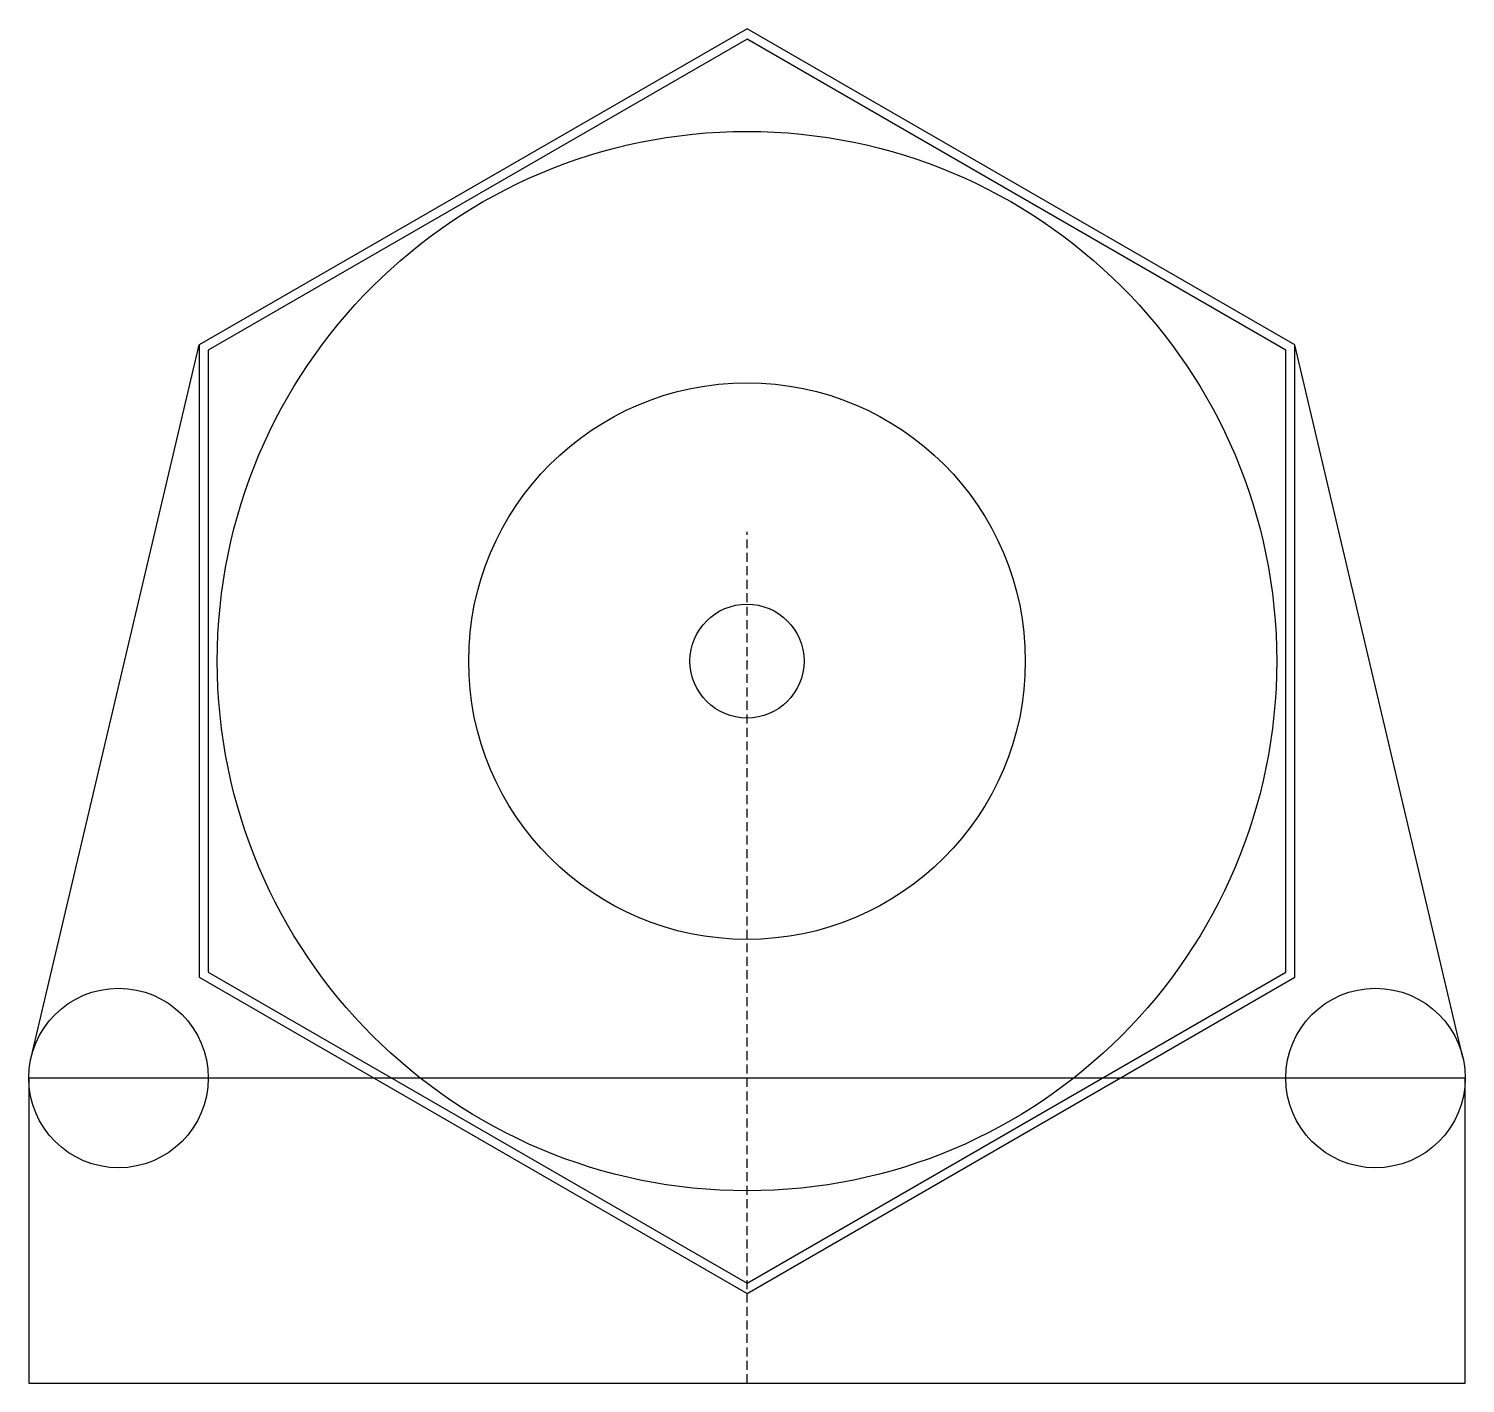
# Model space of a CAD drawing. Header units: millimetres. Extents: x -37.5 to 42.5, y 0 to 75.4.
import ezdxf

# ---------------------------------------------------------------- set-up
doc = ezdxf.new("R2010")
doc.units = ezdxf.units.MM
doc.linetypes.add('DASHED', pattern=[0.75, 0.5, -0.25])
doc.layers.get('0').update_dxf_attribs({"linetype": 'CONTINUOUS'})

msp = doc.modelspace()

# ---------------------------------------------------------------- linework, layer by layer
for p, q in [((-37.366, 18.149), (-28, 57.828)), ((42.366, 18.149), (33, 57.828))]:
    msp.add_line(p, q)
at = {"linetype": 'DASHED'}
msp.add_line((2.5, 0), (2.5, 47.427), dxfattribs=at)
for points in [[(2.5, 5), (33, 22.609), (33, 57.828), (2.5, 75.437), (-28, 57.828), (-28, 22.609)], [(32.5, 57.539), (2.5, 74.859), (-27.5, 57.539), (-27.5, 22.898), (2.5, 5.577), (32.5, 22.898)], [(-37.5, 0), (42.5, 0), (42.5, 17), (-37.5, 17)]]:
    msp.add_lwpolyline(points, close=True)
for centre, radius in [((2.5, 40.218), 29.5), ((2.5, 40.218), 15.5), ((2.5, 40.218), 3.175), ((-32.5, 17), 5), ((37.5, 17), 5)]:
    msp.add_circle(centre, radius)
for p in [(2.5, 40.218), (2.5, 0)]:
    msp.add_point(p)

doc.saveas('drawing.dxf')
